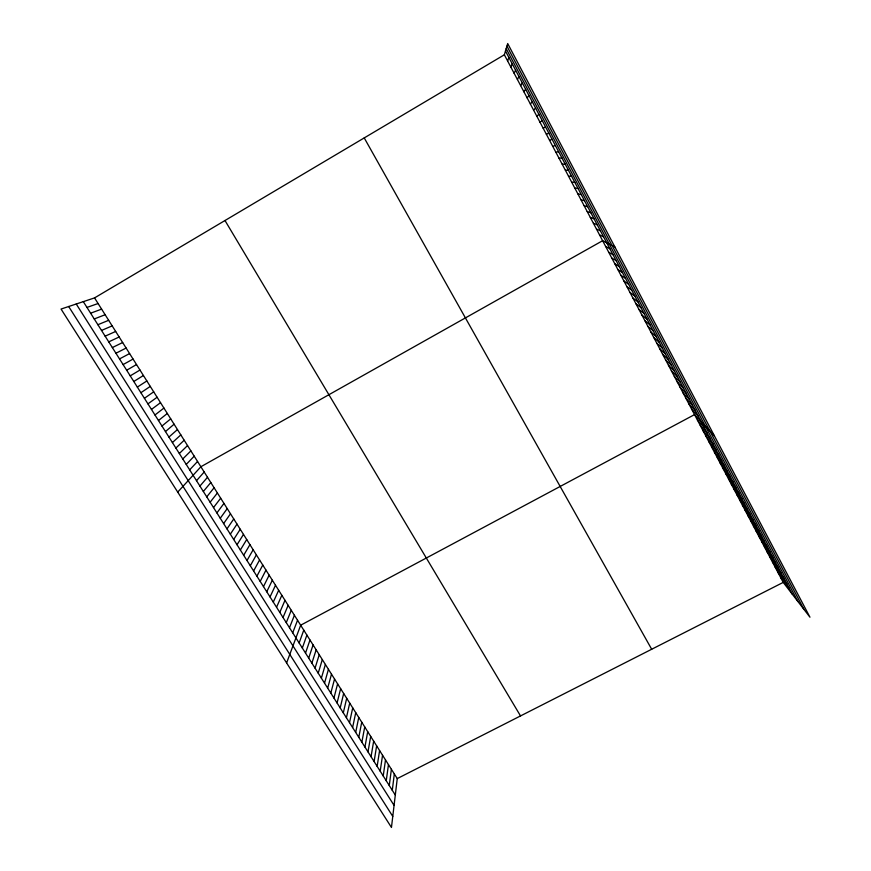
<?xml version="1.0" encoding="UTF-8"?>
<svg xmlns="http://www.w3.org/2000/svg" width="871" height="871" viewBox="0 0 871 871"><rect width="100%" height="100%" fill="white"/><g stroke="black" fill="none" stroke-linecap="round" stroke-linejoin="round"><path stroke-width="1.31" d="M395.303 795.06L397.252 778.587L94.547 297.904L61.046 309.053L391.46 827.45L395.303 795.06L83.311 301.649M392.288 790.302L394.323 773.927M389.272 785.533L391.395 769.278M386.245 780.754L388.455 764.607M383.218 775.963L385.505 759.926M380.192 771.162L382.554 755.244M377.143 766.36L379.593 750.552M374.105 761.537L376.631 745.837M371.046 756.714L373.67 741.134M367.987 751.88L370.698 736.409M364.927 747.024L367.714 731.673M361.857 742.168L364.731 726.937M358.776 737.302L361.737 722.179M355.695 732.435L358.743 717.421M352.603 727.546L355.738 712.652M349.511 722.647L352.722 707.873M346.408 717.748L349.717 703.093M343.305 712.837L346.691 698.292M340.191 707.905L343.664 693.49M337.066 702.973L340.637 688.678M333.941 698.03L337.6 683.844M330.806 693.076L334.551 679.01M327.67 688.112L331.503 674.176M324.524 683.136L328.443 669.32M321.377 678.15L325.384 664.453M504.353 54.786L507.695 43.55L809.954 617.201L783.225 582.394L504.353 54.786L94.547 297.904M318.22 673.152L322.314 659.587M315.052 668.155L319.243 654.698M311.883 663.136L316.162 649.81M308.704 658.117L313.07 644.91M305.525 653.076L309.978 640M507.63 60.981L508.849 57.432M302.335 648.035L306.886 635.079M299.134 642.972L303.772 630.147M286.603 662.951L300.669 625.204L694.546 414.607L714.427 435.892M292.71 632.825L297.544 620.25M289.488 627.73L294.409 615.274M510.896 67.165L512.224 63.812M286.265 622.623L291.273 610.299M283.031 617.506L288.138 605.312M279.787 612.378L284.991 600.315M276.543 607.239L281.834 595.307M514.162 73.338L515.588 70.181M273.287 602.09L278.676 590.288M270.021 596.929L275.508 585.258M266.755 591.757L272.329 580.217M263.478 586.586L269.15 575.165M260.189 581.393L265.971 570.113M517.418 79.49L518.942 76.539M256.901 576.188L262.77 565.039M253.603 570.973L259.58 559.955M250.304 565.758L256.368 554.871M246.994 560.521L253.156 549.764M243.673 555.273L249.944 544.658M520.662 85.641L522.284 82.876M240.352 550.015L246.711 539.541M237.021 544.745L243.488 534.413M233.689 539.476L240.244 529.263M230.347 534.184L236.999 524.113M523.896 91.771L525.627 89.201M226.993 528.882L233.755 518.953M223.629 523.569L230.499 513.781M220.265 518.245L227.233 508.599M216.901 512.921L223.956 503.405M213.515 507.575L220.679 498.201M527.129 97.879L528.958 95.516M210.129 502.219L217.402 492.986M206.732 496.851L214.103 487.76M203.335 491.473L210.815 482.523M199.927 486.083L207.505 477.275M530.363 103.987L532.29 101.809M196.508 480.683L204.195 472.017M177.717 492.104L200.874 466.747L602.623 240.712L614.828 246.874M189.66 469.85L197.554 461.467M186.231 464.406L194.222 456.175M182.779 458.963L190.88 450.884M533.575 110.073L535.6 108.091M179.328 453.508L187.537 445.571M175.877 448.042L184.184 440.247M172.404 442.555L180.83 434.912M168.93 437.068L177.466 429.566M165.457 431.559L174.091 424.21M536.786 116.148L538.909 114.362M161.962 426.039L170.705 418.842M158.468 420.519L167.319 413.464M154.962 414.977L163.933 408.074M151.456 409.424L160.525 402.674M147.939 403.861L157.118 397.263M539.998 122.212L542.219 120.612M144.412 398.287L153.71 391.841M140.884 392.701L150.28 386.408M137.335 387.094L146.851 380.965M133.796 381.487L143.421 375.51M543.188 128.255L545.507 126.85M130.236 375.858L139.97 370.044M126.676 370.229L136.518 364.557M123.105 364.579L133.067 359.07M119.523 358.917L129.605 353.572M115.941 353.245L126.132 348.052M397.252 778.587L783.225 582.394M546.378 134.297L548.795 133.078M112.348 347.562L122.648 342.532M108.744 341.868L119.164 336.99M105.13 336.162L115.669 331.448M101.515 330.436L112.163 325.885M549.568 140.318L552.072 139.295M97.89 324.709L108.657 320.31M94.253 318.96L105.141 314.725M90.617 313.201L101.613 309.129M86.969 307.43L98.085 303.522M552.737 146.328L555.35 145.49M555.905 152.327L558.616 151.674M559.073 158.304L561.871 157.836M562.231 164.271L565.116 163.998M565.377 170.226L568.36 170.139M568.513 176.171L571.594 176.269M571.648 182.104L574.827 182.377M574.784 188.027L578.05 188.484M577.898 193.928L581.262 194.571M581.011 199.818L584.474 200.646M584.125 205.698L587.664 206.699M587.217 211.566L590.865 212.742M590.32 217.423L594.044 218.773M593.401 223.259L597.223 224.794M596.483 229.095L600.391 230.804M599.564 234.909L603.559 236.792M605.683 246.504L609.863 248.736M608.742 252.274L613.01 254.691M611.79 258.045L616.145 260.636M614.828 263.793L619.27 266.559M617.866 269.542L622.395 272.471M620.892 275.269L625.509 278.372M623.919 280.985L628.622 284.262M626.935 286.69L631.725 290.13M629.94 292.384L634.817 295.998M632.945 298.067L637.899 301.845M635.939 303.729L640.98 307.681M638.922 309.39L644.061 313.495M641.905 315.03L647.131 319.309M644.888 320.659L650.191 325.112M647.861 326.277L653.239 330.893M650.822 331.895L656.288 336.663M653.783 337.491L659.325 342.423M656.734 343.076L662.363 348.171M659.674 348.64L665.39 353.898M662.613 354.203L668.416 359.625M665.553 359.756L671.432 365.33M668.482 365.287L674.437 371.035M671.399 370.817L677.442 376.718M674.306 376.326L680.436 382.391M677.224 381.836L683.419 388.052M680.12 387.323L686.402 393.692M683.016 392.799L689.375 399.332M685.913 398.276L692.347 404.95M688.798 403.73L695.308 410.568M691.672 409.174L698.27 416.164M697.41 420.018L704.16 427.313M700.262 425.418L707.089 432.865M703.104 430.807L710.017 438.407M705.956 436.186L712.935 443.938M708.787 441.553L715.842 449.458M711.618 446.91L718.749 454.967M714.449 452.256L721.656 460.454M717.269 457.591L724.552 465.941M720.077 462.915L727.437 471.407M722.886 468.228L730.323 476.873M725.685 473.53L733.197 482.316M728.483 478.821L736.06 487.749M731.281 484.102L738.935 493.171M734.057 489.371L741.787 498.593M736.844 494.63L744.64 503.993M739.61 499.878L747.481 509.383M742.386 505.115L750.323 514.761M745.141 510.341L753.165 520.129M747.895 515.556L755.984 525.485M750.65 520.76L758.804 530.831M753.393 525.953L761.624 536.155M756.137 531.136L764.433 541.479M758.87 536.307L767.242 546.792M761.602 541.468L770.04 552.094M764.324 546.618L772.827 557.386M767.035 551.768L775.615 562.666M769.746 556.896L778.402 567.925M772.457 562.013L781.178 573.183M775.157 567.119L783.944 578.431M777.857 572.225L786.709 583.668M780.547 577.31L789.464 588.883M68.667 306.516L392.767 816.399M76.234 304.001L394.073 805.392M224.99 220.515L520.52 715.929M364.23 137.912L651.682 649.254M506.933 46.119L803.889 609.308M506.182 48.656L797.869 601.458M505.474 51.03L792.218 594.098"/></g></svg>
